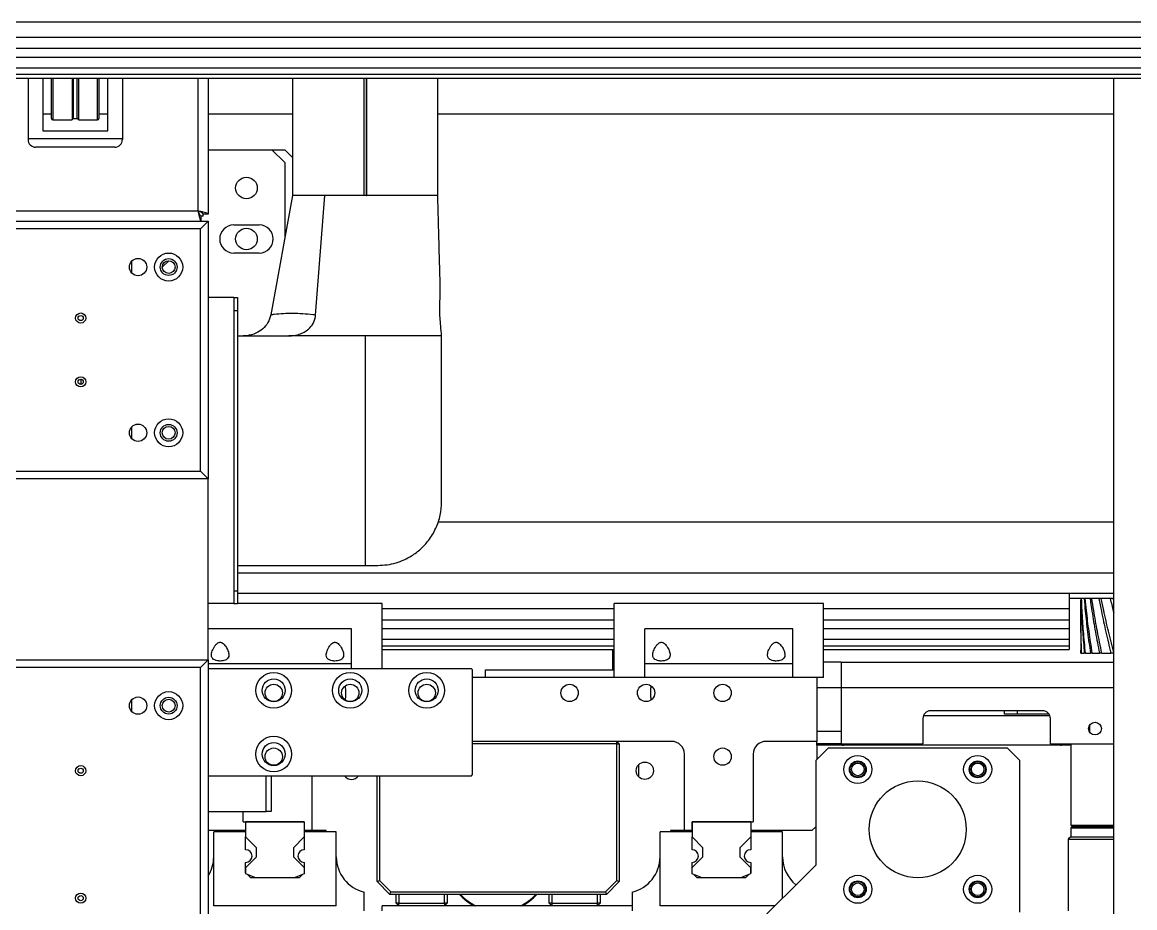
# Model space of a CAD drawing. Header units: millimetres. Extents: x 17243 to 30056, y 9468 to 18529.
# Drawn here: x 25011.4 to 25447.5, y 14135.4 to 14482.6 of the extents above; entities that cross this region are included whole.
import ezdxf

# ---------------------------------------------------------------- set-up
doc = ezdxf.new("R2010")
doc.units = ezdxf.units.MM
doc.layers.get('0').update_dxf_attribs({"lineweight": 18})

msp = doc.modelspace()

# ---------------------------------------------------------------- linework, layer by layer
at = {"color": 7, "linetype": 'Continuous', "lineweight": 25}
for p, q in [((25968.788, 14482.605), (24627.725, 14482.605)), ((25968.788, 14476.605), (24627.725, 14476.605)), ((25968.788, 14472.305), (24627.725, 14472.305)), ((25968.788, 14468.805), (24627.725, 14468.805)), ((25968.788, 14464.605), (24627.725, 14464.605)), ((25968.788, 14462.105), (24627.725, 14462.105)), ((25968.788, 14460.605), (24627.725, 14460.605)), ((25013.638, 14460.605), (25013.638, 14436.821)), ((25019.388, 14460.605), (25019.388, 14440.005)), ((25022.888, 14444.855), (25022.888, 14460.605)), ((25030.888, 14460.605), (25030.888, 14444.355)), ((25033.388, 14460.605), (25033.388, 14444.355)), ((25041.388, 14460.605), (25041.388, 14444.855)), ((25044.888, 14440.005), (25044.888, 14460.605)), ((25050.638, 14460.605), (25050.638, 14436.821)), ((25084.288, 14460.605), (25084.288, 14407.312)), ((25117.288, 14460.605), (25117.288, 14414.605)), ((25145.288, 14460.605), (25145.288, 14414.605)), ((25145.314, 14460.605), (25145.314, 14414.605)), ((25146.262, 14460.605), (25146.262, 14414.605)), ((25146.288, 14460.605), (25146.288, 14414.605)), ((25174.288, 14414.605), (25174.288, 14460.605)), ((25439.288, 13651.605), (25439.288, 14460.605)), ((25023.388, 14444.355), (25030.888, 14444.355)), ((25031.388, 14444.855), (25032.888, 14444.855)), ((25033.388, 14444.355), (25040.888, 14444.355)), ((25019.388, 14440.005), (25044.888, 14440.005)), ((25050.638, 14436.821), (25013.638, 14436.821)), ((25013.638, 14436.821), (25013.638, 14436.605)), ((25047.638, 14433.605), (25016.638, 14433.605)), ((25050.638, 14436.821), (25050.638, 14436.605)), ((25084.288, 14432.605), (25109.288, 14432.605)), ((25114.288, 14427.605), (25109.288, 14432.605)), ((25109.288, 14432.605), (25114.288, 14432.605)), ((25114.288, 14432.605), (25117.288, 14429.605)), ((25114.288, 14427.605), (25114.288, 14397.882)), ((25117.334, 14414.605), (25108.812, 14367.814)), ((25145.288, 14414.605), (25117.288, 14414.605)), ((25129.991, 14414.605), (25117.334, 14414.605)), ((25126.416, 14367.782), (25129.991, 14414.605)), ((25174.248, 14414.605), (25129.991, 14414.605)), ((25145.288, 14414.605), (25145.314, 14414.605)), ((25146.262, 14414.605), (25146.288, 14414.605)), ((25174.288, 14414.605), (25146.288, 14414.605)), ((25082.288, 14406.605), (25082.288, 14407.605)), ((25084.288, 14407.312), (25082.288, 14407.312)), ((24657.534, 14404.605), (25084.288, 14404.605)), ((25084.288, 14404.605), (25081.288, 14401.605)), ((25081.581, 14404.605), (25081.581, 14406.605)), ((25082.288, 14406.605), (25081.581, 14406.605)), ((25084.288, 14404.605), (25084.288, 14303.605)), ((25094.288, 14403.105), (25104.288, 14403.105)), ((25081.288, 14306.605), (25081.288, 14401.605)), ((25104.288, 14392.105), (25094.288, 14392.105)), ((25054.288, 14384.3), (25054.288, 14388.909)), ((25068.788, 14389.105), (25066.288, 14386.605)), ((25094.288, 14374.605), (25084.288, 14374.605)), ((25094.288, 14374.605), (25095.788, 14374.605)), ((25094.288, 14374.605), (25094.288, 14254.605)), ((25095.788, 14374.605), (25095.788, 14369.605)), ((25094.288, 14369.605), (25095.788, 14369.605)), ((25094.288, 14369.605), (25094.288, 14259.605)), ((25095.788, 14369.605), (25095.788, 14259.605)), ((25095.788, 14359.605), (25115.913, 14359.605)), ((25145.788, 14359.605), (25115.913, 14359.605)), ((25175.788, 14359.605), (25145.788, 14359.605)), ((25145.788, 14359.605), (25145.788, 14269.605)), ((25175.788, 14294.605), (25175.788, 14359.605)), ((25034.288, 14342.605), (25034.288, 14340.605)), ((25054.288, 14319.3), (25054.288, 14323.909)), ((25081.288, 14306.605), (25084.288, 14303.605)), ((25084.288, 14303.605), (24687.725, 14303.605)), ((25084.288, 14232.605), (25084.288, 14303.605)), ((25095.788, 14269.605), (25145.788, 14269.605)), ((25145.788, 14269.605), (25150.788, 14269.605)), ((25439.288, 14266.605), (25095.788, 14266.605)), ((25094.288, 14259.605), (25095.788, 14259.605)), ((25095.788, 14259.605), (25095.788, 14254.605)), ((25439.288, 14258.605), (25095.788, 14258.605)), ((25421.788, 14258.605), (25421.788, 14252.605)), ((25094.288, 14254.605), (25084.288, 14254.605)), ((25094.288, 14254.605), (25095.788, 14254.605)), ((25152.469, 14254.605), (25095.788, 14254.605)), ((25152.469, 14229.105), (25152.469, 14254.605)), ((25243.469, 14225.605), (25243.469, 14254.605)), ((25325.469, 14254.605), (25243.469, 14254.605)), ((25325.469, 14225.605), (25325.469, 14254.605)), ((25439.288, 14256.605), (25421.788, 14256.605)), ((25439.288, 14255.782), (25439.081, 14256.605)), ((25243.469, 14252.605), (25152.469, 14252.605)), ((25421.788, 14252.605), (25325.469, 14252.605)), ((25421.788, 14252.605), (25421.788, 14248.305)), ((25426.394, 14250.216), (25426.394, 14245.541)), ((25152.469, 14248.305), (25243.469, 14248.305)), ((25325.469, 14248.305), (25421.788, 14248.305)), ((25421.788, 14248.305), (25421.788, 14244.805)), ((25140.469, 14230.96), (25140.469, 14244.789)), ((25152.469, 14244.805), (25243.469, 14244.805)), ((25313.469, 14244.789), (25255.469, 14244.789)), ((25255.469, 14230.96), (25255.469, 14244.789)), ((25313.469, 14230.96), (25313.469, 14244.789)), ((25325.469, 14244.805), (25421.788, 14244.805)), ((25421.788, 14244.805), (25421.788, 14240.605)), ((25243.469, 14240.605), (25152.469, 14240.605)), ((25152.469, 14238.105), (25243.469, 14238.105)), ((25421.788, 14240.605), (25325.469, 14240.605)), ((25325.469, 14238.105), (25421.788, 14238.105)), ((25421.788, 14240.605), (25421.788, 14238.105)), ((25421.788, 14238.105), (25421.788, 14236.605)), ((25426.436, 14235.205), (25426.506, 14237.696)), ((24687.725, 14232.605), (25084.288, 14232.605)), ((25084.288, 14232.605), (25081.288, 14229.605)), ((25084.288, 14232.605), (25084.288, 14101.566)), ((25152.469, 14236.605), (25243.469, 14236.605)), ((25242.969, 14228.605), (25242.969, 14236.605)), ((25325.469, 14236.605), (25421.788, 14236.605)), ((25426.436, 14235.205), (25426.64, 14235.205)), ((25426.727, 14235.205), (25426.552, 14235.205)), ((25426.727, 14235.205), (25427.776, 14235.205)), ((25428.226, 14235.205), (25427.776, 14235.205)), ((25430.887, 14235.205), (25430.176, 14235.205)), ((25434.629, 14235.205), (25433.678, 14235.205)), ((25439.338, 14235.205), (25438.176, 14235.205)), ((25081.288, 14101.566), (25081.288, 14229.605)), ((25140.469, 14230.96), (25084.288, 14230.96)), ((25187.469, 14229.105), (25084.288, 14229.105)), ((25140.469, 14229.105), (25140.469, 14230.96)), ((25187.969, 14228.605), (25187.469, 14229.105)), ((25187.969, 14187.605), (25187.969, 14228.605)), ((25192.969, 14228.605), (25243.469, 14228.605)), ((25192.969, 14225.605), (25192.969, 14228.605)), ((25313.469, 14230.96), (25255.469, 14230.96)), ((25255.469, 14225.605), (25255.469, 14230.96)), ((25313.469, 14225.605), (25313.469, 14230.96)), ((25332.469, 14231.605), (25325.469, 14231.605)), ((25332.469, 14231.605), (25439.288, 14231.605)), ((25332.469, 14231.605), (25332.469, 14221.605)), ((25322.969, 14225.605), (25187.969, 14225.605)), ((25325.469, 14225.605), (25322.969, 14225.605)), ((25322.969, 14225.605), (25322.969, 14200.605)), ((25332.469, 14221.605), (25322.969, 14221.605)), ((25332.469, 14221.605), (25332.469, 14204.605)), ((25439.288, 14221.605), (25332.469, 14221.605)), ((25054.288, 14212.3), (25054.288, 14216.909)), ((25414.297, 14210.605), (25364.64, 14210.605)), ((25411.469, 14212.605), (25367.469, 14212.605)), ((25396.469, 14211.205), (25396.469, 14212.605)), ((25401.469, 14211.205), (25396.469, 14211.205)), ((25401.469, 14212.605), (25401.469, 14211.205)), ((25414.006, 14211.205), (25401.469, 14211.205)), ((25364.469, 14209.605), (25364.469, 14199.605)), ((25414.469, 14199.605), (25414.469, 14209.605)), ((25429.876, 14204.236), (25429.876, 14206.973)), ((25322.969, 14204.605), (25332.469, 14204.605)), ((25332.469, 14204.605), (25332.469, 14199.605)), ((25265.969, 14200.605), (25187.969, 14200.605)), ((25244.469, 14199.605), (25187.969, 14199.605)), ((25244.469, 14199.605), (25244.469, 14200.605)), ((25245.469, 14199.605), (25244.469, 14200.605)), ((25244.469, 14146.019), (25244.469, 14199.605)), ((25244.469, 14199.605), (25245.469, 14199.605)), ((25245.469, 14199.605), (25245.469, 14145.605)), ((25322.969, 14200.605), (25302.969, 14200.605)), ((25327.469, 14198.105), (25322.469, 14193.105)), ((25322.969, 14199.605), (25322.969, 14200.605)), ((25322.969, 14199.105), (25322.969, 14199.605)), ((25332.469, 14199.605), (25322.969, 14199.605)), ((25328.969, 14199.105), (25322.969, 14199.105)), ((25322.969, 14199.105), (25322.969, 14193.605)), ((25327.469, 14198.105), (25397.469, 14198.105)), ((25328.969, 14199.605), (25328.969, 14199.105)), ((25332.866, 14199.105), (25328.969, 14199.105)), ((25332.469, 14199.605), (25364.469, 14199.605)), ((25418.866, 14199.105), (25332.866, 14199.105)), ((25402.469, 14193.105), (25397.469, 14198.105)), ((25414.469, 14199.605), (25439.288, 14199.605)), ((25422.469, 14199.105), (25418.866, 14199.105)), ((25422.469, 14199.605), (25422.469, 14167.705)), ((25270.969, 14165.605), (25270.969, 14195.605)), ((25297.969, 14195.605), (25297.969, 14169.105)), ((25322.469, 14193.105), (25322.469, 14152.105)), ((25402.469, 14133.605), (25402.469, 14193.105)), ((25252.969, 14191.409), (25252.969, 14186.8)), ((25084.288, 14187.105), (25187.469, 14187.105)), ((25084.288, 14187.105), (25106.969, 14187.105)), ((25106.969, 14173.105), (25106.969, 14187.105)), ((25108.969, 14187.105), (25108.969, 14173.105)), ((25124.969, 14187.105), (25124.969, 14165.605)), ((25142.969, 14186.8), (25142.969, 14187.105)), ((25150.469, 14145.605), (25150.469, 14187.105)), ((25151.469, 14187.105), (25151.469, 14146.019)), ((25187.469, 14187.105), (25187.969, 14187.605)), ((25084.288, 14173.105), (25106.969, 14173.105)), ((25097.969, 14169.105), (25097.969, 14173.105)), ((25108.969, 14173.105), (25106.969, 14173.105)), ((25097.969, 14169.105), (25121.969, 14169.105)), ((25098.969, 14169.105), (25098.969, 14163.105)), ((25121.969, 14169.105), (25098.969, 14169.105)), ((25121.969, 14169.105), (25121.969, 14163.105)), ((25121.969, 14169.105), (25121.969, 14165.605)), ((25273.969, 14169.105), (25273.969, 14163.105)), ((25296.969, 14169.105), (25273.969, 14169.105)), ((25273.969, 14169.105), (25297.969, 14169.105)), ((25273.969, 14165.605), (25273.969, 14169.105)), ((25296.969, 14169.105), (25296.969, 14163.105)), ((25320.969, 14165.605), (25322.469, 14167.105)), ((25422.469, 14167.705), (25422.969, 14167.205)), ((25422.469, 14167.705), (25439.288, 14167.705)), ((25422.969, 14167.205), (25422.469, 14166.705)), ((25422.969, 14167.205), (25439.288, 14167.205)), ((25098.969, 14165.605), (25084.288, 14165.605)), ((25086.469, 14136.105), (25086.469, 14165.105)), ((25098.969, 14165.105), (25086.469, 14165.105)), ((25098.969, 14158.105), (25098.969, 14163.105)), ((25103.269, 14158.805), (25098.969, 14163.105)), ((25121.969, 14163.105), (25117.669, 14158.805)), ((25124.969, 14165.605), (25121.969, 14165.605)), ((25134.469, 14165.105), (25121.969, 14165.105)), ((25121.969, 14163.105), (25121.969, 14158.105)), ((25130.469, 14165.605), (25124.969, 14165.605)), ((25127.969, 14165.105), (25127.969, 14165.605)), ((25130.469, 14165.105), (25130.469, 14165.605)), ((25134.469, 14136.105), (25134.469, 14165.105)), ((25273.969, 14165.105), (25261.469, 14165.105)), ((25261.469, 14136.105), (25261.469, 14165.105)), ((25270.969, 14165.605), (25265.469, 14165.605)), ((25265.469, 14165.605), (25265.469, 14165.105)), ((25273.969, 14165.605), (25270.969, 14165.605)), ((25273.969, 14158.105), (25273.969, 14163.105)), ((25278.269, 14158.805), (25273.969, 14163.105)), ((25296.969, 14163.105), (25292.669, 14158.805)), ((25320.969, 14165.605), (25296.969, 14165.605)), ((25309.469, 14165.105), (25296.969, 14165.105)), ((25296.969, 14163.105), (25296.969, 14158.105)), ((25309.469, 14139.105), (25309.469, 14165.105)), ((25422.469, 14163.205), (25421.469, 14162.205)), ((25422.469, 14166.705), (25422.469, 14163.205)), ((25422.469, 14166.705), (25439.288, 14166.705)), ((25422.469, 14163.205), (25439.288, 14163.205)), ((25103.269, 14155.305), (25103.269, 14158.805)), ((25117.669, 14158.805), (25117.669, 14155.305)), ((25278.269, 14155.305), (25278.269, 14158.805)), ((25292.669, 14158.805), (25292.669, 14155.305)), ((25421.469, 14162.205), (25421.469, 14134.205)), ((25421.469, 14162.205), (25439.288, 14162.205)), ((25099.069, 14151.105), (25103.269, 14155.305)), ((25117.669, 14155.305), (25121.869, 14151.105)), ((25274.069, 14151.105), (25278.269, 14155.305)), ((25292.669, 14155.305), (25296.869, 14151.105)), ((25098.969, 14149.105), (25098.969, 14153.105)), ((25099.069, 14148.605), (25099.069, 14151.105)), ((25121.869, 14151.105), (25121.869, 14148.605)), ((25121.969, 14153.105), (25121.969, 14149.105)), ((25273.969, 14149.105), (25273.969, 14153.105)), ((25274.069, 14148.605), (25274.069, 14151.105)), ((25296.869, 14151.105), (25296.869, 14148.605)), ((25296.969, 14153.105), (25296.969, 14149.105)), ((25322.469, 14152.105), (25297.469, 14127.105)), ((25099.069, 14149.005), (25098.969, 14149.105)), ((25103.009, 14147.105), (25099.069, 14148.605)), ((25100.969, 14147.105), (25099.715, 14148.359)), ((25103.009, 14147.105), (25100.969, 14147.105)), ((25117.929, 14147.105), (25103.009, 14147.105)), ((25121.869, 14148.605), (25117.929, 14147.105)), ((25119.969, 14147.105), (25117.929, 14147.105)), ((25121.223, 14148.359), (25119.969, 14147.105)), ((25121.969, 14149.105), (25121.869, 14149.005)), ((25150.469, 14145.605), (25151.469, 14146.019)), ((25155.469, 14140.605), (25150.469, 14145.605)), ((25151.469, 14146.019), (25155.883, 14141.605)), ((25240.054, 14141.605), (25244.469, 14146.019)), ((25245.469, 14145.605), (25240.469, 14140.605)), ((25244.469, 14146.019), (25245.469, 14145.605)), ((25274.069, 14149.005), (25273.969, 14149.105)), ((25278.009, 14147.105), (25274.069, 14148.605)), ((25275.969, 14147.105), (25274.715, 14148.359)), ((25278.009, 14147.105), (25275.969, 14147.105)), ((25292.929, 14147.105), (25278.009, 14147.105)), ((25296.869, 14148.605), (25292.929, 14147.105)), ((25294.969, 14147.105), (25292.929, 14147.105)), ((25296.223, 14148.359), (25294.969, 14147.105)), ((25296.969, 14149.105), (25296.869, 14149.005)), ((25145.469, 14134.105), (25145.469, 14141.46)), ((25155.469, 14140.605), (25155.883, 14141.605)), ((25155.883, 14141.605), (25240.054, 14141.605)), ((25240.054, 14141.605), (25240.469, 14140.605)), ((25250.469, 14141.46), (25250.469, 14136.105)), ((25240.469, 14140.605), (25155.469, 14140.605)), ((25157.969, 14137.105), (25157.969, 14140.605)), ((25158.969, 14137.105), (25157.969, 14137.105)), ((25158.969, 14136.105), (25157.969, 14137.105)), ((25158.969, 14140.605), (25158.969, 14137.105)), ((25158.969, 14136.105), (25158.969, 14137.105)), ((25158.969, 14137.105), (25176.969, 14137.105)), ((25176.969, 14137.105), (25176.969, 14140.605)), ((25177.969, 14137.105), (25176.969, 14137.105)), ((25177.969, 14137.105), (25176.969, 14136.105)), ((25176.969, 14137.105), (25176.969, 14136.105)), ((25177.969, 14140.605), (25177.969, 14137.105)), ((25217.969, 14137.105), (25217.969, 14140.605)), ((25217.969, 14137.105), (25218.969, 14136.105)), ((25218.969, 14137.105), (25217.969, 14137.105)), ((25218.969, 14140.605), (25218.969, 14137.105)), ((25218.969, 14137.105), (25218.969, 14136.105)), ((25218.969, 14137.105), (25236.969, 14137.105)), ((25236.969, 14137.105), (25236.969, 14140.605)), ((25236.969, 14136.105), (25236.969, 14137.105)), ((25237.969, 14137.105), (25236.969, 14137.105)), ((25236.969, 14136.105), (25237.969, 14137.105)), ((25237.969, 14140.605), (25237.969, 14137.105)), ((25134.469, 14136.105), (25086.469, 14136.105)), ((25152.469, 14134.105), (25152.469, 14136.105)), ((25250.469, 14136.105), (25152.469, 14136.105)), ((25250.469, 14136.105), (25250.469, 14134.105)), ((25306.469, 14136.105), (25261.469, 14136.105))]:
    msp.add_line(p, q, dxfattribs=at)
at = {"color": 8, "linetype": 'Continuous', "lineweight": 25}
for p, q in [((25023.388, 14460.605), (25023.388, 14444.355)), ((25031.388, 14460.605), (25031.388, 14444.855)), ((25032.888, 14444.855), (25032.888, 14460.605)), ((25040.888, 14444.355), (25040.888, 14460.605)), ((25080.288, 14408.605), (25080.288, 14460.605)), ((25022.888, 14446.605), (25019.388, 14446.605)), ((25044.888, 14446.605), (25041.388, 14446.605)), ((25117.288, 14446.605), (25084.288, 14446.605)), ((25439.288, 14446.605), (25174.288, 14446.605)), ((24657.725, 14408.605), (25080.288, 14408.605)), ((25081.288, 14401.605), (24655.693, 14401.605)), ((24687.725, 14306.605), (25081.288, 14306.605)), ((25439.288, 14286.605), (25174.314, 14286.605)), ((25140.469, 14244.789), (25084.288, 14244.789)), ((25081.288, 14229.605), (24687.725, 14229.605)), ((25129.969, 14165.605), (25129.969, 14165.105))]:
    msp.add_line(p, q, dxfattribs=at)
at = {"color": 7, "linetype": 'Continuous', "lineweight": 25}
for centre, radius in [((25099.288, 14417.605), 4.25), ((25099.288, 14397.605), 4.25), ((25056.788, 14386.605), 3.4), ((25068.788, 14386.605), 5.5), ((25068.788, 14386.605), 3.3), ((25068.788, 14386.605), 2.5), ((25034.288, 14366.605), 2), ((25034.288, 14366.605), 1), ((25034.288, 14341.605), 2), ((25034.288, 14341.605), 1), ((25056.788, 14321.605), 3.4), ((25068.788, 14321.605), 5.5), ((25068.788, 14321.605), 3.3), ((25068.788, 14321.605), 2.5), ((25109.969, 14220.605), 7), ((25109.969, 14220.605), 4.5), ((25139.969, 14220.605), 7), ((25139.969, 14220.605), 4.5), ((25169.969, 14220.605), 7), ((25169.969, 14220.605), 4.5), ((25068.788, 14214.605), 5.5), ((25109.969, 14219.605), 3.4), ((25139.969, 14219.605), 3.4), ((25169.969, 14219.605), 3.4), ((25225.969, 14219.605), 3.4), ((25255.969, 14219.605), 3.4), ((25285.969, 14219.605), 3.4), ((25056.788, 14214.605), 3.4), ((25068.788, 14214.605), 3.3), ((25068.788, 14214.605), 2.5), ((25431.969, 14205.605), 2.5), ((25109.969, 14195.605), 7), ((25109.969, 14195.605), 4.5), ((25109.969, 14194.605), 3.4), ((25285.969, 14194.605), 3.4), ((25338.969, 14189.605), 5.5), ((25385.969, 14189.605), 5.5), ((25034.288, 14189.105), 2), ((25034.288, 14189.105), 1), ((25255.469, 14189.105), 3.4), ((25338.969, 14189.605), 3.3), ((25338.969, 14189.605), 3), ((25338.969, 14189.605), 2.459), ((25385.969, 14189.605), 3.3), ((25385.969, 14189.605), 3), ((25385.969, 14189.605), 2.459), ((25362.469, 14166.105), 19), ((25338.969, 14142.605), 5.5), ((25338.969, 14142.605), 3.3), ((25338.969, 14142.605), 3), ((25338.969, 14142.605), 2.459), ((25385.969, 14142.605), 5.5), ((25385.969, 14142.605), 3.3), ((25385.969, 14142.605), 3), ((25385.969, 14142.605), 2.459), ((25034.288, 14139.105), 2), ((25034.288, 14139.105), 1)]:
    msp.add_circle(centre, radius, dxfattribs=at)
for centre, radius, start, end in [((25023.388, 14444.855), 0.5, 180, 270), ((25031.388, 14444.355), 0.5, 90, 180), ((25032.888, 14444.355), 0.5, 0, 90), ((25040.888, 14444.855), 0.5, 270, 0), ((25016.638, 14436.605), 3, 180, 270), ((25047.638, 14436.605), 3, 270, 0), ((25094.288, 14397.605), 5.5, 90, 270), ((25104.288, 14397.605), 5.5, 270, 90), ((25367.469, 14209.605), 3, 90, 180), ((25411.469, 14209.605), 3, 0, 90), ((25265.969, 14195.605), 5, 360, 90), ((25302.969, 14195.605), 5, 90, 180), ((25332.866, 14202.105), 3, 270, 303.55731), ((25418.866, 14202.105), 3, 236.44269, 270), ((25140.469, 14189.105), 3.4, 216.03188, 323.96812), ((25098.969, 14155.605), 2.5, 270, 90), ((25121.969, 14155.605), 2.5, 90, 270), ((25273.969, 14155.605), 2.5, 270, 90), ((25296.969, 14155.605), 2.5, 90, 270), ((25072.025, 14155.489), 14.445, 328.09757, 359.20432), ((25148.913, 14155.489), 14.445, 180.79568, 256.20703), ((25247.025, 14155.489), 14.445, 283.79297, 359.20432), ((25323.913, 14155.489), 14.445, 180.79568, 230.45148), ((25197.969, 14154.105), 20.3, 221.68422, 242.46139), ((25197.969, 14154.105), 20, 222.45415, 244.15807), ((25197.969, 14154.105), 20, 295.84193, 317.54585), ((25197.969, 14154.105), 20.3, 297.53861, 318.31578)]:
    msp.add_arc(centre, radius, start, end, dxfattribs=at)
for points, knots in [([(25175.788, 14359.605), (25175.663, 14360.904), (25175.427, 14363.352), (25175.185, 14366.703), (25175.065, 14369.5), (25175.056, 14371.776), (25175.139, 14373.329), (25175.219, 14374.607), (25175.258, 14376.014), (25175.271, 14377.815), (25175.239, 14379.692), (25175.183, 14381.81), (25175.132, 14383.663), (25175.056, 14386.384), (25174.953, 14390.095), (25174.821, 14394.886), (25174.666, 14400.621), (25174.486, 14407.299), (25174.357, 14412.064), (25174.288, 14414.605)], [0, 0, 0, 0, 3.6069924, 6.7964603, 9.6314206, 12.205224, 14.6448136, 16.9406696, 19.0045051, 20.8567963, 24.0358063, 25.1619599, 26.8326048, 29.0837208, 32.5624292, 36.895296, 42.0855743, 48.1350559, 55.0448044, 55.0448044, 55.0448044, 55.0448044]), ([(25080.288, 14408.605), (25080.383, 14408.145), (25080.572, 14407.227), (25080.855, 14406.01), (25081.139, 14405.104), (25081.381, 14404.661), (25081.528, 14404.619), (25081.581, 14404.605)], [0, 0, 0, 0, 0.940085, 1.8802329, 2.820381, 3.7605286, 4.2886578, 4.2886578, 4.2886578, 4.2886578]), ([(25080.288, 14408.605), (25080.388, 14408.361), (25080.589, 14407.874), (25080.889, 14407.24), (25081.19, 14406.788), (25081.421, 14406.618), (25081.551, 14406.607), (25081.581, 14406.605)], [0, 0, 0, 0, 0.572426, 1.1448519, 1.7170522, 2.289252, 2.4631064, 2.4631064, 2.4631064, 2.4631064]), ([(25084.288, 14407.312), (25084.242, 14407.406), (25084.15, 14407.595), (25083.432, 14407.879), (25082.379, 14408.162), (25081.26, 14408.405), (25080.545, 14408.552), (25080.288, 14408.605)], [0, 0, 0, 0, 0.9384652, 1.8769932, 2.8155214, 3.754049, 4.2812682, 4.2812682, 4.2812682, 4.2812682]), ([(25082.288, 14407.312), (25082.262, 14407.412), (25082.21, 14407.612), (25081.808, 14407.913), (25081.225, 14408.213), (25080.677, 14408.444), (25080.362, 14408.574), (25080.288, 14408.605)], [0, 0, 0, 0, 0.5715206, 1.1430411, 1.7143363, 2.285631, 2.4592104, 2.4592104, 2.4592104, 2.4592104]), ([(25108.812, 14367.814), (25108.512, 14366.774), (25107.921, 14364.726), (25105.773, 14362.246), (25102.928, 14360.457), (25100.174, 14359.687), (25098.454, 14359.623), (25097.943, 14359.605)], [0, 0, 0, 0, 3.226742, 6.3513081, 9.6012347, 13.2359114, 14.7730661, 14.7730661, 14.7730661, 14.7730661]), ([(25126.416, 14367.782), (25126.416, 14367.782), (25126.055, 14367.826), (25123.006, 14368.178), (25117.401, 14368.521), (25112.057, 14368.229), (25109.255, 14367.875), (25108.812, 14367.814), (25108.812, 14367.814)], [0, 0, 0, 0, 0.00003, 1.0208242, 8.6227979, 16.2206195, 17.6522448, 17.6522748, 17.6522748, 17.6522748, 17.6522748]), ([(25115.913, 14359.605), (25116.601, 14359.634), (25117.977, 14359.694), (25119.994, 14360.188), (25121.894, 14361.014), (25123.839, 14362.358), (25125.553, 14364.407), (25126.285, 14366.456), (25126.398, 14367.598), (25126.416, 14367.782)], [0, 0, 0, 0, 2.0461681, 4.090904, 6.1523315, 8.2111237, 11.137659, 14.0732752, 14.6368713, 14.6368713, 14.6368713, 14.6368713]), ([(25150.788, 14269.605), (25152.007, 14269.657), (25154.488, 14269.764), (25157.958, 14270.577), (25161.166, 14271.778), (25164.49, 14273.567), (25167.771, 14276.076), (25170.398, 14278.959), (25172.256, 14281.692), (25173.998, 14284.994), (25175.414, 14289.298), (25175.788, 14292.844), (25175.788, 14294.597), (25175.788, 14294.605)], [0, 0, 0, 0, 2.9257659, 5.9535418, 8.8752456, 11.8621112, 16.273009, 20.8086631, 23.8481629, 26.8882504, 33.1345377, 39.2299338, 39.2571266, 39.2571266, 39.2571266, 39.2571266]), ([(25426.727, 14235.205), (25426.623, 14238.06), (25426.42, 14243.654), (25426.357, 14250.787), (25426.447, 14255.065), (25426.479, 14256.605)], [0, 0, 0, 0, 8.5686016, 16.7853401, 21.4055365, 21.4055365, 21.4055365, 21.4055365]), ([(25426.547, 14256.605), (25426.589, 14254.949), (25426.702, 14250.555), (25427.1, 14243.422), (25427.551, 14237.944), (25427.776, 14235.205)], [0, 0, 0, 0, 4.9755613, 13.2052502, 21.4392846, 21.4392846, 21.4392846, 21.4392846]), ([(25428.226, 14235.205), (25427.954, 14238.06), (25427.421, 14243.654), (25426.932, 14250.787), (25426.765, 14255.065), (25426.705, 14256.605)], [0, 0, 0, 0, 8.5895604, 16.826397, 21.4578944, 21.4578944, 21.4578944, 21.4578944]), ([(25427.706, 14256.605), (25427.846, 14254.949), (25428.219, 14250.555), (25429.033, 14243.422), (25429.795, 14237.944), (25430.176, 14235.205)], [0, 0, 0, 0, 5.0002519, 13.2707795, 21.5456742, 21.5456742, 21.5456742, 21.5456742]), ([(25430.887, 14235.205), (25430.455, 14238.06), (25429.609, 14243.654), (25428.709, 14250.787), (25428.29, 14255.065), (25428.139, 14256.605)], [0, 0, 0, 0, 8.6380976, 16.9214783, 21.5791469, 21.5791469, 21.5791469, 21.5791469]), ([(25430.042, 14256.605), (25430.276, 14254.949), (25430.898, 14250.555), (25432.103, 14243.422), (25433.153, 14237.944), (25433.678, 14235.205)], [0, 0, 0, 0, 5.0383046, 13.3717723, 21.7096404, 21.7096404, 21.7096404, 21.7096404]), ([(25434.629, 14235.205), (25434.05, 14238.06), (25432.916, 14243.654), (25431.632, 14250.787), (25430.975, 14255.065), (25430.738, 14256.605)], [0, 0, 0, 0, 8.7079687, 17.0583513, 21.7536945, 21.7536945, 21.7536945, 21.7536945]), ([(25433.485, 14256.605), (25433.806, 14254.949), (25434.658, 14250.555), (25436.217, 14243.422), (25437.523, 14237.944), (25438.176, 14235.205)], [0, 0, 0, 0, 5.0848946, 13.4954233, 21.9103929, 21.9103929, 21.9103929, 21.9103929]), ([(25439.288, 14235.41), (25438.597, 14238.197), (25437.227, 14243.722), (25435.614, 14250.787), (25434.738, 14255.065), (25434.423, 14256.605)], [0, 0, 0, 0, 8.5789821, 17.0081059, 21.7477246, 21.7477246, 21.7477246, 21.7477246]), ([(25437.931, 14256.605), (25438.32, 14254.949), (25438.755, 14253.1), (25439.238, 14251.251), (25439.288, 14251.058)], [0, 0, 0, 0, 5.1131856, 5.7104753, 5.7104753, 5.7104753, 5.7104753]), ([(25426.413, 14245.541), (25426.408, 14244.835), (25426.379, 14241.39), (25426.475, 14237.944), (25426.552, 14235.205)], [0, 0, 0, 0, 2.118313, 10.3385263, 10.3385263, 10.3385263, 10.3385263]), ([(25088.969, 14232.111), (25089.316, 14232.127), (25090.01, 14232.158), (25090.938, 14232.412), (25091.68, 14232.826), (25092.239, 14233.499), (25092.466, 14234.591), (25092.119, 14236.126), (25091.388, 14237.566), (25090.574, 14238.613), (25089.966, 14239.157), (25089.351, 14239.435), (25088.849, 14239.481), (25088.304, 14239.335), (25087.599, 14238.878), (25086.637, 14237.745), (25085.808, 14236.129), (25085.473, 14234.545), (25085.718, 14233.45), (25086.35, 14232.73), (25087.286, 14232.299), (25088.236, 14232.129), (25088.791, 14232.115), (25088.969, 14232.111)], [0, 0, 0, 0, 0.8604468, 1.7200816, 2.6015783, 3.5627273, 4.9396303, 6.7931314, 8.698618, 9.5283221, 10.3629466, 10.785093, 11.2110304, 11.5857883, 12.1744956, 13.3256203, 15.4890399, 17.3138969, 18.6416965, 19.7214837, 20.8074131, 21.7487251, 22.1900551, 22.1900551, 22.1900551, 22.1900551]), ([(25133.969, 14232.111), (25134.316, 14232.127), (25135.01, 14232.158), (25135.938, 14232.412), (25136.68, 14232.826), (25137.239, 14233.499), (25137.466, 14234.591), (25137.119, 14236.126), (25136.388, 14237.566), (25135.574, 14238.613), (25134.966, 14239.157), (25134.351, 14239.435), (25133.849, 14239.481), (25133.304, 14239.335), (25132.599, 14238.878), (25131.637, 14237.745), (25130.808, 14236.129), (25130.473, 14234.545), (25130.718, 14233.45), (25131.35, 14232.73), (25132.286, 14232.299), (25133.236, 14232.129), (25133.791, 14232.115), (25133.969, 14232.111)], [0, 0, 0, 0, 0.8604468, 1.7200816, 2.6015783, 3.5627273, 4.9396303, 6.7931314, 8.698618, 9.5283221, 10.3629466, 10.785093, 11.2110304, 11.5857883, 12.1744956, 13.3256203, 15.4890399, 17.3138969, 18.6416965, 19.7214837, 20.8074131, 21.7487251, 22.1900551, 22.1900551, 22.1900551, 22.1900551]), ([(25261.969, 14232.111), (25262.316, 14232.127), (25263.01, 14232.158), (25263.938, 14232.412), (25264.68, 14232.826), (25265.239, 14233.499), (25265.466, 14234.591), (25265.119, 14236.126), (25264.388, 14237.566), (25263.574, 14238.613), (25262.966, 14239.157), (25262.351, 14239.435), (25261.849, 14239.481), (25261.304, 14239.335), (25260.599, 14238.878), (25259.637, 14237.745), (25258.808, 14236.129), (25258.473, 14234.545), (25258.718, 14233.45), (25259.35, 14232.73), (25260.286, 14232.299), (25261.236, 14232.129), (25261.791, 14232.115), (25261.969, 14232.111)], [0, 0, 0, 0, 0.8604468, 1.7200816, 2.6015783, 3.5627273, 4.9396303, 6.7931314, 8.698618, 9.5283221, 10.3629466, 10.785093, 11.2110304, 11.5857883, 12.1744956, 13.3256203, 15.4890399, 17.3138969, 18.6416965, 19.7214837, 20.8074131, 21.7487251, 22.1900551, 22.1900551, 22.1900551, 22.1900551]), ([(25306.969, 14232.111), (25307.316, 14232.127), (25308.01, 14232.158), (25308.938, 14232.412), (25309.68, 14232.826), (25310.239, 14233.499), (25310.466, 14234.591), (25310.119, 14236.126), (25309.388, 14237.566), (25308.574, 14238.613), (25307.966, 14239.157), (25307.351, 14239.435), (25306.849, 14239.481), (25306.304, 14239.335), (25305.599, 14238.878), (25304.637, 14237.745), (25303.808, 14236.129), (25303.473, 14234.545), (25303.718, 14233.45), (25304.35, 14232.73), (25305.286, 14232.299), (25306.236, 14232.129), (25306.791, 14232.115), (25306.969, 14232.111)], [0, 0, 0, 0, 0.8604468, 1.7200816, 2.6015783, 3.5627273, 4.9396303, 6.7931314, 8.698618, 9.5283221, 10.3629466, 10.785093, 11.2110304, 11.5857883, 12.1744956, 13.3256203, 15.4890399, 17.3138969, 18.6416965, 19.7214837, 20.8074131, 21.7487251, 22.1900551, 22.1900551, 22.1900551, 22.1900551]), ([(25428.226, 14235.205), (25428.599, 14235.205), (25429.245, 14235.205), (25429.899, 14235.205), (25430.176, 14235.205)], [0, 0, 0, 0, 1.1243631, 1.9493521, 1.9493521, 1.9493521, 1.9493521]), ([(25430.887, 14235.205), (25431.264, 14235.205), (25432.019, 14235.205), (25432.955, 14235.205), (25433.501, 14235.205), (25433.678, 14235.205)], [0, 0, 0, 0, 1.1271759, 2.2543517, 2.7906429, 2.7906429, 2.7906429, 2.7906429]), ([(25434.629, 14235.205), (25435, 14235.205), (25435.741, 14235.205), (25436.936, 14235.205), (25437.732, 14235.205), (25438.176, 14235.205)], [0, 0, 0, 0, 1.0856682, 2.1713364, 3.5471414, 3.5471414, 3.5471414, 3.5471414]), ([(25138.099, 14216.765), (25138.145, 14217.244), (25138.225, 14218.079), (25138.215, 14219.41), (25138.231, 14220.908), (25138.15, 14221.856), (25138.099, 14222.445)], [0, 0, 0, 0, 1.5311416, 2.6656957, 3.8130625, 5.6882438, 5.6882438, 5.6882438, 5.6882438]), ([(25257.838, 14222.445), (25257.792, 14221.965), (25257.712, 14221.13), (25257.723, 14219.799), (25257.706, 14218.301), (25257.787, 14217.353), (25257.838, 14216.765)], [0, 0, 0, 0, 1.5311416, 2.6656957, 3.8130625, 5.6882438, 5.6882438, 5.6882438, 5.6882438])]:
    msp.add_open_spline(points, degree=3, knots=knots, dxfattribs=at)

doc.saveas('drawing.dxf')
